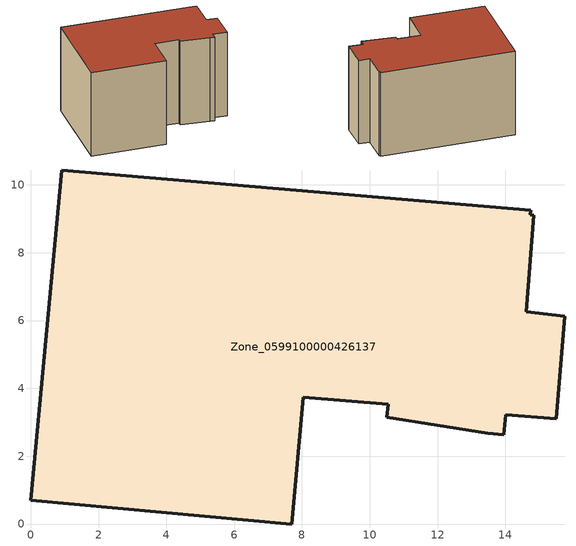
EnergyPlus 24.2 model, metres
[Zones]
Zone_0599100000426137
 floor ground (C_G): 14.62,6.26 15.75,6.13 15.5,3.1 14.01,3.23 13.96,2.64 13.49,2.68 10.51,3.15 10.54,3.52 8.04,3.74 7.7,0 0,0.71 0.92,10.44 14.75,9.25 14.73,9.12 14.84,9.11 z0
 wall outside (C_F): 15.5,3.1 15.75,6.13 14.62,6.26 14.84,9.11 14.73,9.12 14.75,9.25 0.92,10.44 0,0.71 7.7,0 8.04,3.74 10.54,3.52 10.51,3.15 13.49,2.68 13.96,2.64 14.01,3.23 15.5,3.1 z0:9.28
 roof outside (C_R): 15.75,6.13 14.62,6.26 14.84,9.11 14.73,9.12 14.75,9.25 0.92,10.44 0,0.71 7.7,0 8.04,3.74 10.54,3.52 10.51,3.15 13.49,2.68 13.96,2.64 14.01,3.23 15.5,3.1 z9.28
[BUILDING]
Pand.0599100000426137: North Axis=0; Terrain=City; Loads Convergence Tolerance Value=0.04; Temperature Convergence Tolerance Value=0.4; Solar Distribution=FullExterior; Maximum Number of Warmup Days=25; Minimum Number of Warmup Days=1
[Site:Location]
Rotterdam.The.Hague.AP_ZH_NLD Design_Conditions: Latitude=51.96; Longitude=4.45; Time Zone=1; Elevation=-4.5
[SITE:GROUNDTEMPERATURE:BUILDINGSURFACE]
18, 18, 18, 18, 18, 18, 18, 18, 18, 18, 18, 18
[MATERIAL] Thermal Absorptance=0.9; Solar Absorptance=0.7; Visible Absorptance=0.7
Name | Roughness | Thickness | Conductivity | Density | Specific Heat
G.D.2006-2014 | MediumSmooth | 0.15 | 0.06 | 540 | 1210
F.D.2006-2014 | Rough | 0.3 | 0.12 | 1920 | 840
R.D.2006-2014 | MediumRough | 0.2 | 0.08 | 1500 | 1000
[CONSTRUCTION]
C_G: G.D.2006-2014
C_F: F.D.2006-2014
C_R: R.D.2006-2014
[ZONE]
Zone_0599100000426137: Type=1; Multiplier=1; Ceiling Height=Autocalculate; Volume=Autocalculate; Floor Area=autocalculate; Part of Total Floor Area=Yes
[ZONEINFILTRATION:DESIGNFLOWRATE]
Infil_Zone_0599100000426137: Zone or ZoneList or Space or SpaceList=Zone_0599100000426137; Schedule=AlwaysOn; Design Flow Rate Calculation Method=Flow/Area; Flow Rate per Floor Area=0.0021; Constant Term Coefficient=1; Temperature Term Coefficient=0; Velocity Term Coefficient=0; Velocity Squared Term Coefficient=0
[HVACTEMPLATE:ZONE:IDEALLOADSAIRSYSTEM]
Zone_0599100000426137: Maximum Heating Supply Air Temperature=50; Minimum Cooling Supply Air Temperature=13; Maximum Heating Supply Air Humidity Ratio=0.0156; Minimum Cooling Supply Air Humidity Ratio=0.0077; Heating Limit=NoLimit; Cooling Limit=NoLimit; Dehumidification Control Type=ConstantSensibleHeatRatio; Cooling Sensible Heat Ratio=0.7; Dehumidification Setpoint=60; Humidification Control Type=None; Humidification Setpoint=30; Outdoor Air Method=None; Outdoor Air Flow Rate per Person=0.00944; Outdoor Air Flow Rate per Zone Floor Area=0; Outdoor Air Flow Rate per Zone=0; Demand Controlled Ventilation Type=None; Outdoor Air Economizer Type=NoEconomizer; Heat Recovery Type=None; Sensible Heat Recovery Effectiveness=0.7; Latent Heat Recovery Effectiveness=0.65
[ZONECONTROL:THERMOSTAT]
ThermostatControl_Zone_0599100000426137: Zone or ZoneList=Zone_0599100000426137; Control Type Schedule=DualSetpointControlType; Control 1=Thermostat_Zone_0599100000426137; Temperature Difference Between Cutout And Setpoint=0
[THERMOSTATSETPOINT:DUALSETPOINT]
Thermostat_Zone_0599100000426137: Heating Setpoint Temperature Schedule=HeatingSetpoint_Zone_0599100000426137; Cooling Setpoint Temperature Schedule=CoolingSetpoint_Zone_0599100000426137
[SCHEDULE:COMPACT]
HeatingSetpoint_Zone_0599100000426137: Through: 12/31, For: AllDays, Until: 24:00, 21
CoolingSetpoint_Zone_0599100000426137: Through: 12/31, For: AllDays, Until: 24:00, 24
DualSetpointControlType: Through: 12/31, For: AllDays, Until: 24:00, 4
AlwaysOn: Through: 12/31, For: AllDays, Until: 24:00, 1
